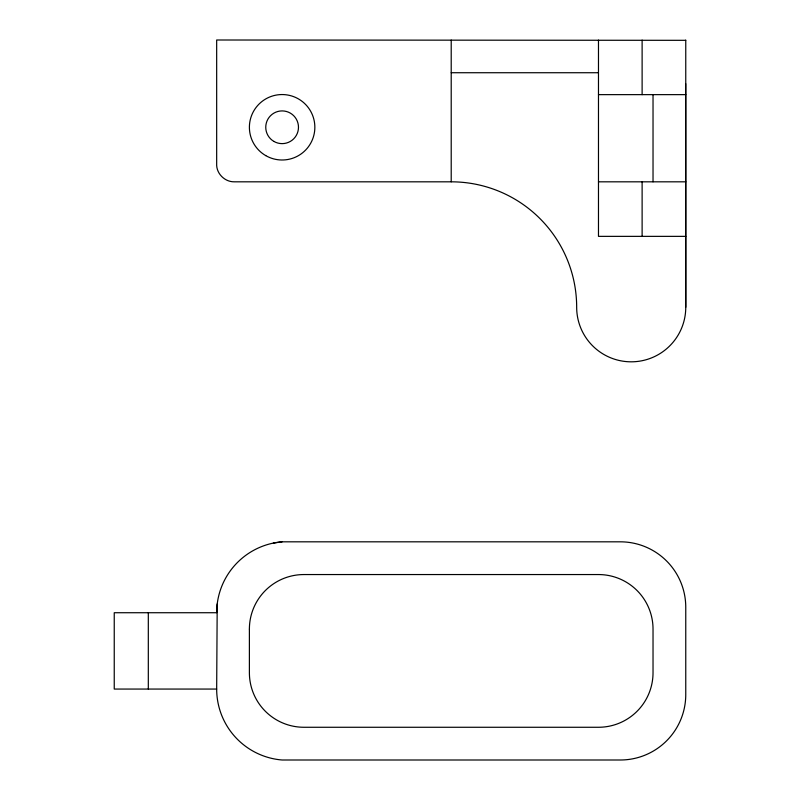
<?xml version="1.0" encoding="UTF-8"?>
<svg xmlns="http://www.w3.org/2000/svg" width="800" height="800" viewBox="0 0 800 800"><rect width="100%" height="100%" fill="white"/><g stroke="black" fill="none" stroke-linecap="round" stroke-linejoin="round"><path stroke-width="1.2" d="M273.38 543.07L282.12 541.82L620.3 541.82A65.45 65.45 0 0 1 685.76 607.27L685.76 694.55A65.45 65.45 0 0 1 620.3 760L282.12 760A71.17 71.17 0 0 1 216.67 689.06L217.21 603.91M685.69 40.32L216.67 40L216.67 165.52C217.18 174.45 225.32 181.98 234.26 181.82L451.21 181.82A125.45 125.45 0 0 1 576.67 307.27A54.55 54.55 0 0 0 631.21 361.82A54.55 54.55 0 0 0 685.76 307.27L685.76 40.09M451.21 72.73L598.48 72.73M598.48 94.64L685.76 94.64M598.48 181.82L685.76 181.82M685.76 236.36L598.48 236.36L598.48 40.09M216.67 689.06L114.24 689.06L114.24 612.73L216.67 612.73A71.14 71.14 0 0 1 282.12 541.82M685.69 83.64L685.76 307.27M653.03 94.64L653.03 181.82M642.12 40.09L642.12 94.64M642.12 181.82L642.12 236.36M451.21 40.09L451.21 181.82M148.31 612.73L148.31 689.06M249.39 629.09L249.39 672.73A54.55 54.55 0 0 0 303.94 727.27L598.48 727.27A54.55 54.55 0 0 0 653.03 672.73L653.03 629.09A54.55 54.55 0 0 0 598.48 574.55L303.94 574.55A54.55 54.55 0 0 0 249.39 629.09M273.94 141.44A16.36 16.36 0 0 0 298.48 127.27A16.36 16.36 0 0 0 273.94 113.1A16.36 16.36 0 0 0 273.94 141.44M265.76 155.62A32.73 32.73 0 0 0 314.85 127.27A32.73 32.73 0 0 0 265.76 98.93A32.73 32.73 0 0 0 265.76 155.62"/></g></svg>
